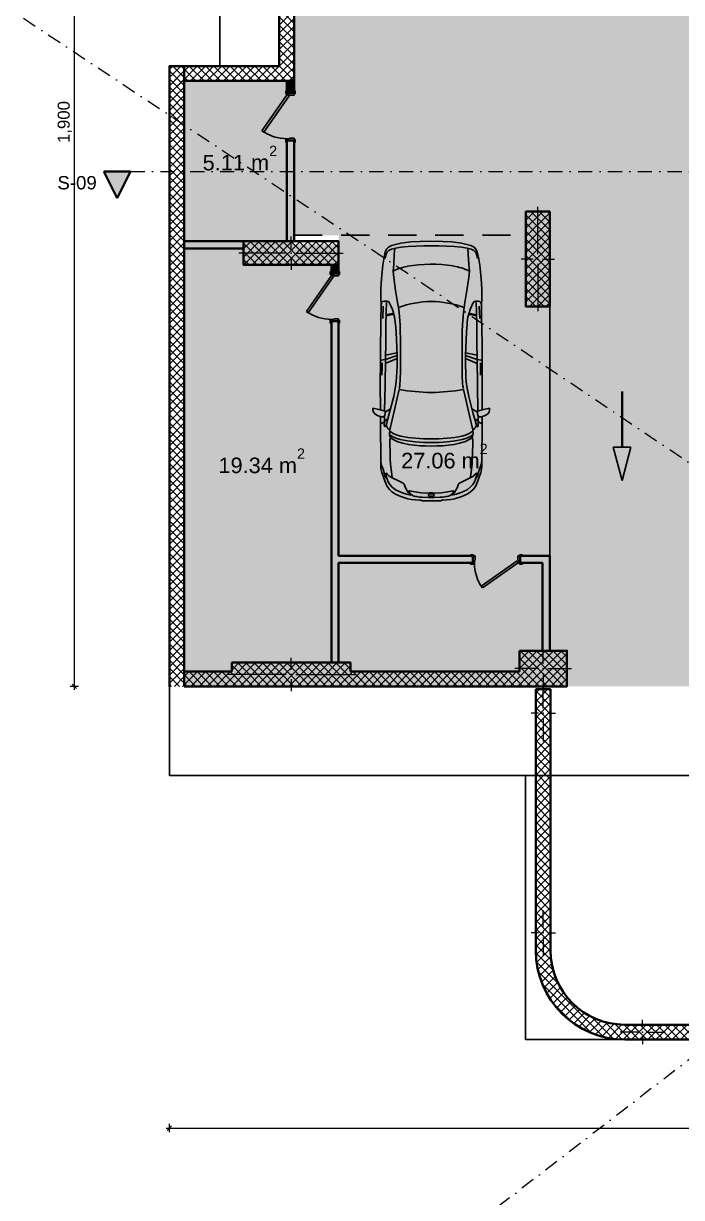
# Model space of a CAD drawing. Header units: millimetres. Extents: x -7085 to 122800, y -120799 to 121915.
# Drawn here: x -4311 to 6782, y -27612 to -7833 of the extents above; entities that cross this region are included whole.
import ezdxf

# ---------------------------------------------------------------- set-up
doc = ezdxf.new("R2010")
doc.units = ezdxf.units.MM
doc.header["$MEASUREMENT"] = 0
doc.linetypes.add('Dot & Dashed', pattern=[502.708322, 238.125, -132.291667, 0, -132.291655])
doc.linetypes.add('Long Dashed', pattern=[793.749976, 476.249993, -317.499983])
for name, color, linetype in [('A - Dimensionimi', 7, 'Continuous'), ('A - Muret', 7, 'Continuous'), ('A - Pllaka Themel', 7, 'Continuous'), ('A - Shtyllat', 7, 'Continuous'), ('A -Polyline', 7, 'Continuous'), ('A1 - Bodrumi -1', 7, 'Continuous'), ('Marker - Section', 7, 'Continuous')]:
    doc.layers.add(name, color=color, linetype=linetype)
for name, color, linetype, lineweight in [('A - Dimensionimi_Pen_No__1', 7, 'Continuous', 13), ('A - Dimensionimi_Pen_No__101', 252, 'Continuous', 13), ('A - Dimensionimi_Pen_No__47', 7, 'Continuous', 25), ('A - Muret_Pen_No__101', 252, 'Continuous', 13), ('A - Muret_Pen_No__7', 7, 'Continuous', 35), ('A - Pllaka Themel_Pen_No__42', 8, 'Continuous', 25), ('A - Shtyllat_Pen_No__1', 7, 'Continuous', 13), ('A - Shtyllat_Pen_No__7', 7, 'Continuous', 35), ('A -Polyline_Pen_No__42', 8, 'Continuous', 25), ('A1 - Bodrumi -1_Pen_No__42', 8, 'Continuous', 25), ('ARCHICAD Doors_Pen_No__42', 8, 'Continuous', 25), ('Interior - Furniture _Pen_No__42', 8, 'Continuous', 25)]:
    doc.layers.add(name, color=color, linetype=linetype, lineweight=lineweight)
for name, color, linetype, lineweight, true_color in [('A - Fill Zone_Pen_No__102', 7, 'Continuous', 13, 0xcccccc), ('A - Fill Zone_Pen_No__156', 7, 'Continuous', 20, 0x54689e), ('A - Fill Zone_Pen_No__176', 7, 'Continuous', 15, 0x93a0c6), ('A - Muret_Pen_No__102', 7, 'Continuous', 13, 0xcccccc), ('A - Parcelat_Pen_No__161', 7, 'Continuous', 13, 0x6a6a6a), ('A -Polyline_Pen_No__48', 7, 'Continuous', 25, 0xa80f02), ('A -Polyline_Pen_No__8', 7, 'Continuous', 35, 0xa80f02), ('Marker - Section_Pen_No__25', 7, 'Continuous', 35, 0x40a5ff), ('Marker - Section_Pen_No__85', 7, 'Continuous', 20, 0x80c2ff)]:
    doc.layers.add(name, color=color, linetype=linetype, lineweight=lineweight, true_color=true_color)
doc.styles.add('GENERATED_STYLE_1', font='')
doc.styles.add('GENERATED_STYLE_2', font='')
doc.styles.get('GENERATED_STYLE_1').set_extended_font_data('Arial')
doc.styles.get('GENERATED_STYLE_2').set_extended_font_data('Arial', bold=True)
doc.dimstyles.new('GENERATED_STYLE__1', dxfattribs={"dimtxt": 202.500004, "dimasz": 71.25, "dimexe": 0.18, "dimexo": 100000, "dimgap": 0.09, "dimtad": 1, "dimtih": 1, "dimtoh": 1, "dimdec": 0, "dimlfac": 0.1, "dimzin": 0, "dimdsep": 46, "dimtxsty": 'GENERATED_STYLE_1', "dimblk": 'ARROWHEAD_6', "dimblk1": 'ARROWHEAD_6', "dimblk2": 'ARROWHEAD_6', "dimcen": 0.09, "dimclrd": 252, "dimclre": 252, "dimclrt": 7, "dimadec": 0, "dimazin": 0, "dimtfac": 1, "dimtdec": 4, "dimtmove": 0, "dimatfit": 3, "dimfxl": 0, "dimtolj": 1, "dimtzin": 0, "dimarcsym": 0})
doc.dimstyles.new('GENERATED_STYLE__2', dxfattribs={"dimtxt": 202.500004, "dimasz": 71.25, "dimexe": 0.18, "dimexo": 100000, "dimgap": 0.09, "dimtad": 1, "dimdec": 0, "dimlfac": 0.1, "dimzin": 0, "dimdsep": 46, "dimtxsty": 'GENERATED_STYLE_1', "dimblk": 'ARROWHEAD_6', "dimblk1": 'ARROWHEAD_6', "dimblk2": 'ARROWHEAD_6', "dimcen": 0.09, "dimclrd": 252, "dimclre": 252, "dimclrt": 7, "dimadec": 0, "dimazin": 0, "dimtfac": 1, "dimtdec": 4, "dimtmove": 0, "dimatfit": 3, "dimfxl": 0, "dimtolj": 1, "dimtzin": 0, "dimarcsym": 0})
pattern_1 = [(45, (0, 0), (-68.9429, 68.9429), []), (135, (0, 0), (68.9429, 68.9429), [])]

# ---------------------------------------------------------------- blocks, each defined once
blk = doc.blocks.new('Slab_1', base_point=(-1850, -20501))
at = {"layer": 'A - Pllaka Themel_Pen_No__42', "color": 8, "linetype": 'Continuous', "lineweight": 25, "flags": 128}
blk.add_lwpolyline([(-1850, -20501), (27400, -20501), (27400, 1500), (-1000, 1500), (-1000, -8551), (-1850, -8551)], close=True, dxfattribs=at)
blk = doc.blocks.new('Slab_3', base_point=(4150, -24950))
at = {"layer": 'A1 - Bodrumi -1_Pen_No__42', "color": 8, "linetype": 'Continuous', "lineweight": 25, "flags": 128}
blk.add_lwpolyline([(4150, -24950), (27400, -24951), (27400, -20501), (4150, -20501)], close=True, dxfattribs=at)
blk = doc.blocks.new('Wall_1', base_point=(-1850, -8551))
at = {"layer": 'A - Muret_Pen_No__101', "linetype": 'Continuous', "lineweight": 13}
h = blk.add_hatch(dxfattribs=at)
h.set_pattern_fill('Concrete_Block', color=252, style=0, pattern_type=2)
h.set_pattern_definition(pattern_1)
h.paths.add_polyline_path([(-1850, -8551), (-1850, -19001), (-1600, -19001), (-1600, -8801)])
at = {"layer": 'A - Muret_Pen_No__7', "color": 7, "linetype": 'Continuous', "lineweight": 35, "flags": 128}
for points in [[(-1850, -8551), (-1850, -19001)], [(-1600, -19001), (-1600, -8801)]]:
    blk.add_lwpolyline(points, dxfattribs=at)
blk = doc.blocks.new('Wall_15', base_point=(0, 0))
at = {"layer": 'A - Muret_Pen_No__101', "linetype": 'Continuous', "lineweight": 13}
h = blk.add_hatch(dxfattribs=at)
h.set_pattern_fill('Concrete_Block', color=252, style=0, pattern_type=2)
h.set_pattern_definition(pattern_1)
h.paths.add_polyline_path([(0, -4900), (250, -4900), (250, -2200), (0, -2200)])
h = blk.add_hatch(dxfattribs=at)
h.set_pattern_fill('Concrete_Block', color=252, style=0, pattern_type=2)
h.set_pattern_definition(pattern_1)
h.paths.add_polyline_path([(0, -8551), (250, -8801), (250, -6900), (0, -6900)])
at = {"layer": 'A - Muret_Pen_No__7', "color": 7, "linetype": 'Continuous', "lineweight": 35, "flags": 128}
for points in [[(0, -2200), (0, -4900)], [(250, -4900), (250, -2200)], [(0, -6900), (0, -8551)], [(250, -8801), (250, -6900)]]:
    blk.add_lwpolyline(points, dxfattribs=at)
blk = doc.blocks.new('Wall_16', base_point=(0, -8551))
at = {"layer": 'A - Muret_Pen_No__101', "linetype": 'Continuous', "lineweight": 13}
h = blk.add_hatch(dxfattribs=at)
h.set_pattern_fill('Concrete_Block', color=252, style=0, pattern_type=2)
h.set_pattern_definition(pattern_1)
h.paths.add_polyline_path([(0, -8551), (-1850, -8551), (-1600, -8801), (250, -8801)])
at = {"layer": 'A - Muret_Pen_No__7', "color": 7, "linetype": 'Continuous', "lineweight": 35, "flags": 128}
for points in [[(0, -8551), (-1850, -8551)], [(-1600, -8801), (250, -8801)]]:
    blk.add_lwpolyline(points, dxfattribs=at)
blk = doc.blocks.new('Wall_17', base_point=(-1850, -8551))
at = {"layer": 'A - Muret_Pen_No__101', "linetype": 'Continuous', "lineweight": 13}
h = blk.add_hatch(dxfattribs=at)
h.set_pattern_fill('Concrete_Block', color=252, style=0, pattern_type=2)
h.set_pattern_definition(pattern_1)
h.paths.add_polyline_path([(-1850, -8551), (-1850, -19001), (-1600, -19001), (-1600, -8551)])
at = {"layer": 'A - Muret_Pen_No__7', "color": 7, "linetype": 'Continuous', "lineweight": 35, "flags": 128}
for points in [[(-1850, -8551), (-1850, -19001)], [(-1600, -19001), (-1600, -8551)]]:
    blk.add_lwpolyline(points, dxfattribs=at)
blk = doc.blocks.new('Door 22')
at = {"layer": 'ARCHICAD Doors_Pen_No__42', "color": 8, "linetype": 'Continuous', "lineweight": 25}
for p, q in [((-260, 394), (-237, 427)), ((-237, 427), (372, 0)), ((349, -33), (-260, 394)), ((-387, 24), (-437, 24)), ((-437, 24), (-437, 5)), ((-437, 5), (-387, 5)), ((-400, 5), (-437, 5)), ((-400, 5), (-437, 5)), ((-375, 5), (-400, 5)), ((-400, 5), (-400, 0)), ((-400, 0), (-400, 5)), ((-400, 0), (-400, 5)), ((-400, 0), (-375, 0)), ((-372, 0), (-400, 0)), ((-400, 0), (-400, -115)), ((-400, -115), (-400, 0)), ((-400, -115), (-400, 0)), ((-387, 5), (-387, 24)), ((-375, 0), (-375, 5)), ((-372, -40), (-372, 0)), ((372, 0), (349, -33)), ((400, 0), (372, 0)), ((372, 0), (372, -40)), ((400, 5), (375, 5)), ((375, 5), (375, 0)), ((375, 0), (400, 0)), ((437, 24), (387, 24)), ((387, 24), (387, 5)), ((387, 5), (437, 5)), ((400, 0), (400, 5)), ((400, 0), (400, 5)), ((400, 0), (400, 5)), ((400, 5), (437, 5)), ((400, 5), (437, 5)), ((400, -115), (400, 0)), ((400, -115), (400, 0)), ((400, -115), (400, 0)), ((437, 5), (437, 24)), ((-387, -115), (-437, -115)), ((-437, -115), (-437, -134)), ((-400, -115), (-437, -115)), ((-400, -115), (-437, -115)), ((-437, -134), (-387, -134)), ((-400, -115), (-360, -115)), ((-387, -134), (-387, -115)), ((-360, -40), (-372, -40)), ((-360, -115), (-360, -40)), ((372, -40), (360, -40)), ((360, -40), (360, -115)), ((360, -115), (400, -115)), ((437, -115), (387, -115)), ((387, -115), (387, -134)), ((387, -134), (437, -134)), ((400, -115), (437, -115)), ((400, -115), (437, -115)), ((437, -134), (437, -115))]:
    blk.add_line(p, q, dxfattribs=at)
blk.add_arc((372, 0), 744, 145, 180, dxfattribs=at)
blk = doc.blocks.new('Wall_20', base_point=(1000, -16801))
at = {"layer": 'A - Muret_Pen_No__102', "linetype": 'Continuous', "lineweight": 0, "true_color": 0xcccccc}
for points in [[(1000, -16921), (3262, -16921), (3262, -16801), (1000, -16801)], [(4062, -16801), (4062, -16921), (4440, -16921), (4560, -16801)]]:
    blk.add_hatch(color=254, dxfattribs=at).paths.add_polyline_path(points)
at = {"layer": 'A - Muret_Pen_No__7', "color": 7, "linetype": 'Continuous', "lineweight": 35}
for p, q in [((3262, -16801), (3225, -16801)), ((3262, -16801), (3262, -16916)), ((4062, -16801), (4099, -16801)), ((4062, -16801), (4062, -16916)), ((3262, -16921), (3225, -16921)), ((3262, -16916), (3262, -16921)), ((4062, -16916), (4062, -16921)), ((4062, -16921), (4099, -16921))]:
    blk.add_line(p, q, dxfattribs=at)
at = {"layer": 'A - Muret_Pen_No__7', "color": 7, "linetype": 'Continuous', "lineweight": 35, "flags": 128}
for points in [[(3262, -16801), (1000, -16801)], [(4560, -16801), (4062, -16801)], [(1000, -16921), (3262, -16921)], [(4062, -16921), (4440, -16921)]]:
    blk.add_lwpolyline(points, dxfattribs=at)
at = {"layer": 'ARCHICAD Doors_Pen_No__42', "color": 8, "linetype": 'Continuous', "lineweight": 25, "xscale": -1, "zscale": 1000, "rotation": 180}
blk.add_blockref('Door 22', (3662, -16916), dxfattribs=at)
blk = doc.blocks.new('Wall_23', base_point=(1000, -19001))
at = {"layer": 'A - Muret_Pen_No__102', "linetype": 'Continuous', "lineweight": 0, "true_color": 0xcccccc}
for points in [[(880, -11901), (880, -12046), (1000, -12046), (1000, -11901)], [(880, -18601), (1000, -18601), (1000, -12846), (880, -12846)]]:
    blk.add_hatch(color=254, dxfattribs=at).paths.add_polyline_path(points)
at = {"layer": 'A - Muret_Pen_No__7', "color": 7, "linetype": 'Continuous', "lineweight": 35}
for p, q in [((880, -12046), (880, -12009)), ((885, -12046), (880, -12046)), ((1000, -12046), (885, -12046)), ((1000, -12046), (1000, -12009)), ((880, -12846), (880, -12883)), ((885, -12846), (880, -12846)), ((1000, -12846), (885, -12846)), ((1000, -12846), (1000, -12883))]:
    blk.add_line(p, q, dxfattribs=at)
at = {"layer": 'A - Muret_Pen_No__7', "color": 7, "linetype": 'Continuous', "lineweight": 35, "flags": 128}
for points in [[(880, -11901), (880, -12046)], [(1000, -12046), (1000, -11901)], [(880, -12846), (880, -18601)], [(1000, -16801), (1000, -12846)], [(1000, -18601), (1000, -16921)]]:
    blk.add_lwpolyline(points, dxfattribs=at)
at = {"layer": 'ARCHICAD Doors_Pen_No__42', "color": 8, "linetype": 'Continuous', "lineweight": 25, "zscale": 1000, "rotation": 89.99999999999999}
blk.add_blockref('Door 22', (885, -12446), dxfattribs=at)
blk = doc.blocks.new('Wall_24', base_point=(250, -8801))
at = {"layer": 'A - Muret_Pen_No__102', "linetype": 'Continuous', "lineweight": 0, "true_color": 0xcccccc}
for points in [[(130, -8801), (130, -9003), (250, -9003), (250, -8801)], [(130, -11501), (250, -11501), (250, -9803), (130, -9803)]]:
    blk.add_hatch(color=254, dxfattribs=at).paths.add_polyline_path(points)
at = {"layer": 'A - Muret_Pen_No__7', "color": 7, "linetype": 'Continuous', "lineweight": 35}
for p, q in [((130, -9003), (130, -8966)), ((135, -9003), (130, -9003)), ((250, -9003), (135, -9003)), ((250, -9003), (250, -8966)), ((130, -9803), (130, -9840)), ((135, -9803), (130, -9803)), ((250, -9803), (135, -9803)), ((250, -9803), (250, -9840))]:
    blk.add_line(p, q, dxfattribs=at)
at = {"layer": 'A - Muret_Pen_No__7', "color": 7, "linetype": 'Continuous', "lineweight": 35, "flags": 128}
for points in [[(130, -8801), (130, -9003)], [(250, -8801), (130, -8801)], [(250, -9003), (250, -8801)], [(130, -9803), (130, -11501)], [(250, -11501), (250, -9803)]]:
    blk.add_lwpolyline(points, dxfattribs=at)
at = {"layer": 'ARCHICAD Doors_Pen_No__42', "color": 8, "linetype": 'Continuous', "lineweight": 25, "zscale": 1000, "rotation": 89.99999999999999}
blk.add_blockref('Door 22', (135, -9403), dxfattribs=at)
blk = doc.blocks.new('Wall_25', base_point=(4500, -16801))
at = {"layer": 'A - Muret_Pen_No__102', "linetype": 'Continuous', "lineweight": 0, "true_color": 0xcccccc}
blk.add_hatch(color=254, dxfattribs=at).paths.add_polyline_path([(4560, -16801), (4440, -16921), (4440, -18401), (4560, -18401)])
at = {"layer": 'A - Muret_Pen_No__7', "color": 7, "linetype": 'Continuous', "lineweight": 35, "flags": 128}
for points in [[(4560, -18401), (4560, -16801)], [(4440, -16921), (4440, -18401)]]:
    blk.add_lwpolyline(points, dxfattribs=at)
blk = doc.blocks.new('Wall_26', base_point=(-600, -11501))
at = {"layer": 'A - Muret_Pen_No__102', "linetype": 'Continuous', "lineweight": 0, "true_color": 0xcccccc}
blk.add_hatch(color=254, dxfattribs=at).paths.add_polyline_path([(-600, -11501), (-1600, -11501), (-1600, -11621), (-600, -11621)])
at = {"layer": 'A - Muret_Pen_No__7', "color": 7, "linetype": 'Continuous', "lineweight": 35, "flags": 128}
for points in [[(-600, -11501), (-1600, -11501)], [(-1600, -11501), (-1600, -11621)], [(-1600, -11621), (-600, -11621)]]:
    blk.add_lwpolyline(points, dxfattribs=at)
blk = doc.blocks.new('Wall_28', base_point=(4360, -19001))
at = {"layer": 'A - Muret_Pen_No__101', "linetype": 'Continuous', "lineweight": 13}
h = blk.add_hatch(dxfattribs=at)
h.set_pattern_fill('Concrete_Block', color=252, style=0, pattern_type=2)
h.set_pattern_definition(pattern_1)
h.paths.add_polyline_path([(-1600, -18751), (-1600, -19001), (-800, -19001), (-800, -18751)])
h = blk.add_hatch(dxfattribs=at)
h.set_pattern_fill('Concrete_Block', color=252, style=0, pattern_type=2)
h.set_pattern_definition(pattern_1)
h.paths.add_polyline_path([(1200, -18751), (1200, -19001), (4050, -19001), (4050, -18751)])
at = {"layer": 'A - Muret_Pen_No__7', "color": 7, "linetype": 'Continuous', "lineweight": 35, "flags": 128}
for points in [[(-800, -18751), (-1600, -18751)], [(4050, -18751), (1200, -18751)], [(-1600, -19001), (-800, -19001)], [(1200, -19001), (4050, -19001)]]:
    blk.add_lwpolyline(points, dxfattribs=at)
blk = doc.blocks.new('Wall_31', base_point=(4325, -19050))
at = {"layer": 'A - Muret_Pen_No__101', "linetype": 'Continuous', "lineweight": 13}
h = blk.add_hatch(dxfattribs=at)
h.set_pattern_fill('Concrete_Block', color=252, style=0, pattern_type=2)
h.set_pattern_definition(pattern_1)
h.paths.add_polyline_path([(4325, -19850), (4325, -23450), (4325, -23450), (4325, -22850), (4575, -22850), (4575, -19050), (4575, -19850)])
h = blk.add_hatch(dxfattribs=at)
h.set_pattern_fill('Concrete_Block', color=252, style=0, pattern_type=2)
h.set_pattern_definition(pattern_1)
h.paths.add_polyline_path([(4575, -19050), (4325, -19050), (4575, -19050)])
at = {"layer": 'A - Muret_Pen_No__7', "color": 7, "linetype": 'Continuous', "lineweight": 35, "flags": 128}
for points in [[(4575, -19050), (4325, -19050)], [(4575, -22850), (4575, -19050)], [(4325, -19850), (4325, -23450)]]:
    blk.add_lwpolyline(points, dxfattribs=at)
blk = doc.blocks.new('Wall_32', base_point=(5825, -24950))
at = {"layer": 'A - Muret_Pen_No__101', "linetype": 'Continuous', "lineweight": 13}
h = blk.add_hatch(dxfattribs=at)
h.set_pattern_fill('Concrete_Block', color=252, style=0, pattern_type=2)
h.set_pattern_definition(pattern_1)
h.paths.add_polyline_path([(6425, -24950), (9500, -24950), (9500, -24701), (10300, -24701), (10300, -24950), (13075, -24951), (13075, -24701), (13875, -24701), (13875, -24951), (16425, -24951), (16425, -24701), (17225, -24701), (17225, -24951), (22350, -24951), (22350, -24701), (6425, -24700)])
h = blk.add_hatch(dxfattribs=at)
h.set_pattern_fill('Concrete_Block', color=252, style=0, pattern_type=2)
h.set_pattern_definition(pattern_1)
h.paths.add_polyline_path([(23150, -24951), (27050, -24951), (27050, -24951), (26350, -24951), (26350, -24701), (23150, -24701)])
at = {"layer": 'A - Muret_Pen_No__7', "color": 7, "linetype": 'Continuous', "lineweight": 35, "flags": 128}
for points in [[(22350, -24701), (6425, -24700)], [(26350, -24701), (23150, -24701)], [(6425, -24950), (9500, -24950)], [(10300, -24950), (13075, -24951)], [(13875, -24951), (16425, -24951)], [(17225, -24951), (22350, -24951)], [(23150, -24951), (27050, -24951)]]:
    blk.add_lwpolyline(points, dxfattribs=at)
blk = doc.blocks.new('Wall_34', base_point=(4050, -19001))
at = {"layer": 'A - Muret_Pen_No__101', "linetype": 'Continuous', "lineweight": 13}
h = blk.add_hatch(dxfattribs=at)
h.set_pattern_fill('Concrete_Block', color=252, style=0, pattern_type=2)
h.set_pattern_definition(pattern_1)
h.paths.add_polyline_path([(-1600, -18751), (-1600, -19001), (-800, -19001), (-800, -18751)])
h = blk.add_hatch(dxfattribs=at)
h.set_pattern_fill('Concrete_Block', color=252, style=0, pattern_type=2)
h.set_pattern_definition(pattern_1)
h.paths.add_polyline_path([(4050, -18751), (1200, -18751), (1200, -19001), (4050, -19001)])
at = {"layer": 'A - Muret_Pen_No__7', "color": 7, "linetype": 'Continuous', "lineweight": 35, "flags": 128}
for points in [[(-800, -18751), (-1600, -18751)], [(4050, -18751), (1200, -18751)], [(-1600, -19001), (-800, -19001)], [(1200, -19001), (4050, -19001)]]:
    blk.add_lwpolyline(points, dxfattribs=at)
blk = doc.blocks.new('Wall_35', base_point=(4325, -23450))
at = {"layer": 'A - Muret_Pen_No__101', "linetype": 'Continuous', "lineweight": 13}
h = blk.add_hatch(dxfattribs=at)
h.set_pattern_fill('Concrete_Block', color=252, style=0, pattern_type=2)
h.set_pattern_definition(pattern_1)
h.paths.add_polyline_path([(4325, -23450, 0.414214), (5825, -24950), (5825, -24700, -0.414214), (4575, -23450)])
at = {"layer": 'A - Muret_Pen_No__7', "color": 7, "linetype": 'Continuous', "lineweight": 35}
for radius in [1500, 1250]:
    blk.add_arc((5825, -23450), radius, 179.9992, 269.9992, dxfattribs=at)
blk = doc.blocks.new('Column_11', base_point=(200, -11701))
at = {"layer": 'A - Shtyllat', "linetype": 'Continuous', "lineweight": 0, "true_color": 0x000000}
h = blk.add_hatch(dxfattribs=at)
h.set_pattern_fill('Concrete_Block', color=18, style=0, pattern_type=2)
h.set_pattern_definition(pattern_1)
h.paths.add_polyline_path([(-600, -11501), (-600, -11901), (1000, -11901), (1000, -11501)])
at = {"layer": 'A - Shtyllat_Pen_No__1', "color": 7, "linetype": 'Continuous', "lineweight": 13}
for p, q in [((200, -11621), (200, -11421)), ((120, -11701), (-680, -11701)), ((200, -11781), (200, -11981)), ((280, -11701), (1080, -11701))]:
    blk.add_line(p, q, dxfattribs=at)
blk.add_point((200, -11701), dxfattribs=at)
at = {"layer": 'A - Shtyllat_Pen_No__7', "color": 7, "linetype": 'Continuous', "lineweight": 35, "flags": 128}
blk.add_lwpolyline([(-600, -11501), (-600, -11901), (1000, -11901), (1000, -11501)], close=True, dxfattribs=at)
blk = doc.blocks.new('Column_13', base_point=(200, -18801))
at = {"layer": 'A - Shtyllat', "linetype": 'Continuous', "lineweight": 0, "true_color": 0x000000}
h = blk.add_hatch(dxfattribs=at)
h.set_pattern_fill('Concrete_Block', color=18, style=0, pattern_type=2)
h.set_pattern_definition(pattern_1)
h.paths.add_polyline_path([(-800, -18601), (-800, -18751), (1200, -18751), (1200, -18601)])
h = blk.add_hatch(dxfattribs=at)
h.set_pattern_fill('Concrete_Block', color=18, style=0, pattern_type=2)
h.set_pattern_definition(pattern_1)
h.paths.add_polyline_path([(-800, -18751), (-800, -19001), (1200, -19001), (1200, -18751)])
at = {"layer": 'A - Shtyllat_Pen_No__1', "color": 7, "linetype": 'Continuous', "lineweight": 13}
for p, q in [((200, -18721), (200, -18521)), ((120, -18801), (-880, -18801)), ((200, -18881), (200, -19081)), ((280, -18801), (1280, -18801))]:
    blk.add_line(p, q, dxfattribs=at)
blk.add_point((200, -18801), dxfattribs=at)
at = {"layer": 'A - Shtyllat_Pen_No__7', "color": 7, "linetype": 'Continuous', "lineweight": 35, "flags": 128}
for points in [[(-800, -18601), (-800, -18751)], [(1200, -18751), (1200, -18601), (-800, -18601)], [(-800, -19001), (1200, -19001)]]:
    blk.add_lwpolyline(points, dxfattribs=at)
blk = doc.blocks.new('Column_53', base_point=(4360, -11801))
at = {"layer": 'A - Shtyllat', "linetype": 'Continuous', "lineweight": 0, "true_color": 0x000000}
h = blk.add_hatch(dxfattribs=at)
h.set_pattern_fill('Concrete_Block', color=18, style=0, pattern_type=2)
h.set_pattern_definition(pattern_1)
h.paths.add_polyline_path([(4560, -11001), (4160, -11001), (4160, -12601), (4560, -12601)])
at = {"layer": 'A - Shtyllat_Pen_No__1', "color": 7, "linetype": 'Continuous', "lineweight": 13}
for p, q in [((4360, -11721), (4360, -10921)), ((4280, -11801), (4080, -11801)), ((4440, -11801), (4640, -11801)), ((4360, -11881), (4360, -12681))]:
    blk.add_line(p, q, dxfattribs=at)
blk.add_point((4360, -11801), dxfattribs=at)
at = {"layer": 'A - Shtyllat_Pen_No__7', "color": 7, "linetype": 'Continuous', "lineweight": 35, "flags": 128}
blk.add_lwpolyline([(4560, -11001), (4160, -11001), (4160, -12601), (4560, -12601)], close=True, dxfattribs=at)
blk = doc.blocks.new('Column_61', base_point=(4450, -18701))
at = {"layer": 'A - Shtyllat', "linetype": 'Continuous', "lineweight": 0, "true_color": 0x000000}
h = blk.add_hatch(dxfattribs=at)
h.set_pattern_fill('Concrete_Block', color=18, style=0, pattern_type=2)
h.set_pattern_definition(pattern_1)
h.paths.add_polyline_path([(4050, -18401), (4050, -18751), (4360, -18751), (4360, -19001), (4850, -19001), (4850, -18401)])
h = blk.add_hatch(dxfattribs=at)
h.set_pattern_fill('Concrete_Block', color=18, style=0, pattern_type=2)
h.set_pattern_definition(pattern_1)
h.paths.add_polyline_path([(4050, -18751), (4050, -19001), (4360, -19001), (4360, -18751)])
at = {"layer": 'A - Shtyllat_Pen_No__1', "color": 7, "linetype": 'Continuous', "lineweight": 13}
for p, q in [((4450, -18621), (4450, -18321)), ((4370, -18701), (3970, -18701)), ((4450, -18781), (4450, -19081)), ((4530, -18701), (4930, -18701))]:
    blk.add_line(p, q, dxfattribs=at)
blk.add_point((4450, -18701), dxfattribs=at)
at = {"layer": 'A - Shtyllat_Pen_No__7', "color": 7, "linetype": 'Continuous', "lineweight": 35, "flags": 128}
for points in [[(4050, -18401), (4050, -18751)], [(4360, -19001), (4850, -19001), (4850, -18401), (4050, -18401)], [(4050, -19001), (4360, -19001)]]:
    blk.add_lwpolyline(points, dxfattribs=at)
blk = doc.blocks.new('Column_69', base_point=(4450, -23150))
at = {"layer": 'A - Shtyllat', "linetype": 'Continuous', "lineweight": 0, "true_color": 0x000000}
h = blk.add_hatch(dxfattribs=at)
h.set_pattern_fill('Concrete_Block', color=18, style=0, pattern_type=2)
h.set_pattern_definition(pattern_1)
h.paths.add_polyline_path([(4325, -23450), (4575, -23450), (4575, -22850), (4325, -22850)])
h = blk.add_hatch(dxfattribs=at)
h.set_pattern_fill('Concrete_Block', color=18, style=0, pattern_type=2)
h.set_pattern_definition(pattern_1)
h.paths.add_polyline_path([(4575, -23450), (4575, -23450), (4575, -22850), (4575, -22850), (4575, -23450)])
h = blk.add_hatch(dxfattribs=at)
h.set_pattern_fill('Concrete_Block', color=18, style=0, pattern_type=2)
h.set_pattern_definition(pattern_1)
h.paths.add_polyline_path([(4575, -23450), (4325, -23450), (4575, -23450)])
at = {"layer": 'A - Shtyllat_Pen_No__1', "color": 7, "linetype": 'Continuous', "lineweight": 13}
for p, q in [((4450, -23070), (4450, -22770)), ((4370, -23150), (4245, -23150)), ((4450, -23230), (4450, -23530)), ((4530, -23150), (4655, -23150))]:
    blk.add_line(p, q, dxfattribs=at)
blk.add_point((4450, -23150), dxfattribs=at)
at = {"layer": 'A - Shtyllat_Pen_No__7', "color": 7, "linetype": 'Continuous', "lineweight": 35, "flags": 128}
blk.add_lwpolyline([(4575, -23450), (4575, -23450), (4575, -22850), (4575, -22850)], dxfattribs=at)
blk = doc.blocks.new('Column_70', base_point=(4450, -19450))
at = {"layer": 'A - Shtyllat', "linetype": 'Continuous', "lineweight": 0, "true_color": 0x000000}
h = blk.add_hatch(dxfattribs=at)
h.set_pattern_fill('Concrete_Block', color=18, style=0, pattern_type=2)
h.set_pattern_definition(pattern_1)
h.paths.add_polyline_path([(4325, -19850), (4325, -19850), (4325, -19050)])
h = blk.add_hatch(dxfattribs=at)
h.set_pattern_fill('Concrete_Block', color=18, style=0, pattern_type=2)
h.set_pattern_definition(pattern_1)
h.paths.add_polyline_path([(4325, -19850), (4575, -19850), (4575, -19050), (4325, -19050)])
at = {"layer": 'A - Shtyllat_Pen_No__1', "color": 7, "linetype": 'Continuous', "lineweight": 13}
for p, q in [((4450, -19370), (4450, -18970)), ((4370, -19450), (4245, -19450)), ((4450, -19530), (4450, -19930)), ((4530, -19450), (4655, -19450))]:
    blk.add_line(p, q, dxfattribs=at)
blk.add_point((4450, -19450), dxfattribs=at)
at = {"layer": 'A - Shtyllat_Pen_No__7', "color": 7, "linetype": 'Continuous', "lineweight": 35, "flags": 128}
for points in [[(4325, -19050), (4325, -19850)], [(4325, -19850), (4325, -19850)]]:
    blk.add_lwpolyline(points, dxfattribs=at)
blk = doc.blocks.new('Column_71', base_point=(6125, -24825))
at = {"layer": 'A - Shtyllat', "linetype": 'Continuous', "lineweight": 0, "true_color": 0x000000}
h = blk.add_hatch(dxfattribs=at)
h.set_pattern_fill('Concrete_Block', color=18, style=0, pattern_type=2)
h.set_pattern_definition(pattern_1)
h.paths.add_polyline_path([(5825, -24950), (6425, -24950), (6425, -24700), (5825, -24700)])
at = {"layer": 'A - Shtyllat_Pen_No__1', "color": 7, "linetype": 'Continuous', "lineweight": 13}
for p, q in [((6125, -24745), (6125, -24620)), ((6045, -24825), (5745, -24825)), ((6125, -24905), (6125, -25030)), ((6205, -24825), (6505, -24825))]:
    blk.add_line(p, q, dxfattribs=at)
blk.add_point((6125, -24825), dxfattribs=at)
at = {"layer": 'A - Shtyllat_Pen_No__7', "color": 7, "linetype": 'Continuous', "lineweight": 35, "flags": 128}
for points in [[(6425, -24700), (5825, -24700)], [(5825, -24950), (6425, -24950)]]:
    blk.add_lwpolyline(points, dxfattribs=at)
blk = doc.blocks.new('Car 05 22')
at = {"layer": 'Interior - Furniture _Pen_No__42', "color": 8, "linetype": 'Continuous', "lineweight": 25}
for p, q in [((-585, 801), (-706, 776)), ((-483, 817), (-585, 801)), ((-372, 830), (-483, 817)), ((-252, 841), (-372, 830)), ((-168, 845), (-252, 841)), ((-78, 851), (-168, 845)), ((-24, 852), (-78, 851)), ((40, 852), (-24, 852)), ((231, 846), (40, 852)), ((125, 791), (129, 820)), ((126, 744), (125, 791)), ((129, 820), (139, 832)), ((139, 832), (165, 840)), ((165, 840), (195, 844)), ((195, 844), (231, 846)), ((211, 809), (418, 816)), ((400, 848), (231, 846)), ((591, 852), (400, 848)), ((857, 856), (591, 852)), ((1130, 859), (857, 856)), ((1115, 809), (1109, 774)), ((1120, 833), (1115, 809)), ((1121, 838), (1120, 836)), ((1120, 836), (1120, 833)), ((1130, 859), (1121, 838)), ((1536, 860), (1130, 859)), ((1163, 830), (1220, 829)), ((1220, 829), (1370, 831)), ((1958, 858), (1536, 860)), ((1961, 983), (1929, 983)), ((1929, 983), (1958, 858)), ((1958, 858), (1977, 777)), ((1997, 975), (1961, 983)), ((2027, 945), (1997, 975)), ((2055, 898), (2027, 945)), ((2044, 783), (2063, 792)), ((2068, 858), (2055, 898)), ((2063, 792), (2070, 800)), ((2069, 788), (2065, 794)), ((2120, 857), (2068, 858)), ((2075, 836), (2068, 858)), ((2070, 800), (2075, 809)), ((2075, 809), (2075, 836)), ((2193, 856), (2120, 857)), ((2148, 790), (2167, 814)), ((2148, 790), (2206, 792)), ((2167, 814), (2182, 834)), ((2182, 834), (2193, 856)), ((2808, 853), (2193, 856)), ((2206, 792), (2227, 791)), ((2856, 853), (2808, 853)), ((2808, 853), (2877, 843)), ((2891, 853), (2856, 853)), ((2877, 843), (2954, 814)), ((2923, 852), (2891, 853)), ((2904, 833), (2905, 833)), ((2945, 849), (2923, 852)), ((2990, 840), (2945, 849)), ((2954, 814), (3076, 775)), ((3014, 833), (2990, 840)), ((3154, 783), (3014, 833)), ((-815, 668), (-855, 511)), ((-785, 722), (-815, 668)), ((-758, 747), (-785, 722)), ((-768, 602), (-783, 510)), ((-768, 602), (-751, 670)), ((-764, 617), (-666, 624)), ((-706, 776), (-758, 747)), ((-729, 716), (-751, 670)), ((-701, 743), (-729, 716)), ((-665, 761), (-701, 743)), ((-666, 624), (-501, 634)), ((-627, 772), (-665, 761)), ((-595, 778), (-627, 772)), ((-501, 634), (-383, 642)), ((-383, 642), (-274, 631)), ((-274, 631), (-56, 601)), ((-56, 601), (146, 567)), ((327, 762), (125, 756)), ((132, 723), (126, 744)), ((147, 711), (132, 723)), ((171, 697), (147, 711)), ((213, 677), (171, 697)), ((266, 655), (213, 677)), ((319, 636), (266, 655)), ((393, 618), (319, 636)), ((522, 765), (327, 762)), ((339, 683), (330, 634)), ((355, 762), (339, 683)), ((357, 683), (347, 629)), ((373, 763), (357, 683)), ((475, 607), (393, 618)), ((521, 602), (475, 607)), ((570, 597), (521, 602)), ((814, 769), (522, 765)), ((653, 591), (570, 597)), ((1109, 774), (814, 769)), ((1036, 773), (997, 579)), ((1042, 578), (1108, 774)), ((1173, 775), (1090, 578)), ((1109, 774), (1538, 780)), ((1562, 601), (1484, 590)), ((1538, 780), (1975, 786)), ((1730, 634), (1562, 601)), ((2000, 702), (1730, 634)), ((1780, 582), (1953, 621)), ((1939, 686), (1996, 777)), ((1953, 621), (2122, 660)), ((1977, 777), (2020, 777)), ((2000, 702), (2214, 763)), ((2020, 777), (2044, 783)), ((2069, 788), (2148, 790)), ((2107, 732), (2148, 790)), ((2122, 660), (2294, 698)), ((2227, 770), (2214, 763)), ((2214, 763), (2238, 752)), ((2227, 791), (2233, 790)), ((2234, 774), (2227, 770)), ((2233, 790), (2238, 787)), ((2238, 777), (2234, 774)), ((2241, 784), (2238, 787)), ((2238, 777), (2241, 781)), ((2238, 752), (2259, 740)), ((2241, 781), (2241, 784)), ((2259, 740), (2269, 731)), ((2269, 731), (2279, 722)), ((2279, 722), (2294, 698)), ((2294, 698), (2317, 701)), ((2294, 698), (2294, 698)), ((2317, 701), (2346, 703)), ((2355, 640), (2317, 701)), ((2346, 703), (2379, 702)), ((2380, 575), (2355, 640)), ((2410, 649), (2379, 702)), ((2379, 702), (2411, 694)), ((2436, 583), (2410, 649)), ((2411, 694), (2411, 694)), ((2429, 682), (2411, 694)), ((2429, 682), (2457, 700)), ((2429, 682), (2429, 682)), ((2429, 682), (2457, 640)), ((2457, 700), (2535, 698)), ((2457, 640), (2487, 574)), ((2535, 698), (2535, 698)), ((2535, 698), (2673, 696)), ((2673, 696), (2787, 691)), ((2787, 691), (2868, 687)), ((2868, 687), (2960, 679)), ((2960, 679), (2868, 687)), ((2960, 679), (3047, 666)), ((3022, 758), (3024, 762)), ((3024, 754), (3022, 758)), ((3024, 762), (3035, 765)), ((3038, 743), (3024, 754)), ((3035, 765), (3047, 764)), ((3051, 731), (3038, 743)), ((3047, 764), (3061, 763)), ((3047, 666), (3100, 657)), ((3065, 715), (3051, 731)), ((3061, 763), (3090, 757)), ((3077, 698), (3065, 715)), ((3100, 763), (3076, 775)), ((3100, 657), (3077, 698)), ((3090, 757), (3108, 751)), ((3114, 753), (3100, 763)), ((3153, 554), (3100, 657)), ((3108, 751), (3123, 746)), ((3123, 746), (3114, 753)), ((3170, 727), (3123, 746)), ((3236, 748), (3154, 783)), ((3212, 701), (3170, 727)), ((3254, 663), (3212, 701)), ((3269, 728), (3236, 748)), ((3302, 603), (3254, 663)), ((3299, 706), (3269, 728)), ((3337, 663), (3299, 706)), ((3302, 603), (3346, 501)), ((3374, 604), (3337, 663)), ((3418, 513), (3374, 604)), ((-855, 511), (-875, 345)), ((-783, 510), (-795, 391)), ((146, 567), (233, 552)), ((233, 552), (315, 541)), ((315, 541), (384, 535)), ((384, 535), (454, 530)), ((454, 530), (526, 526)), ((526, 526), (628, 522)), ((628, 522), (757, 518)), ((773, 585), (653, 591)), ((757, 518), (1323, 518)), ((907, 580), (773, 585)), ((1042, 578), (907, 580)), ((1228, 578), (1042, 578)), ((1316, 580), (1228, 578)), ((1403, 584), (1316, 580)), ((1323, 518), (1420, 522)), ((1484, 590), (1403, 584)), ((1420, 522), (1467, 524)), ((1467, 524), (1511, 528)), ((1511, 528), (1554, 533)), ((1554, 533), (1597, 541)), ((1597, 541), (1597, 541)), ((1611, 544), (1780, 582)), ((2397, 514), (2380, 575)), ((2419, 396), (2397, 514)), ((2434, 266), (2419, 396)), ((2454, 522), (2436, 583)), ((2478, 401), (2454, 522)), ((2494, 269), (2478, 401)), ((2487, 574), (2492, 562)), ((2492, 562), (2518, 477)), ((2518, 477), (2538, 384)), ((3190, 476), (3153, 554)), ((3199, 467), (3190, 476)), ((3221, 454), (3199, 467)), ((3256, 439), (3221, 454)), ((3288, 425), (3256, 439)), ((3319, 408), (3288, 425)), ((3353, 384), (3319, 408)), ((3346, 501), (3374, 420)), ((3391, 344), (3374, 420)), ((3457, 393), (3418, 513)), ((-875, 345), (-883, 195)), ((-802, 259), (-807, 125)), ((-795, 391), (-802, 259)), ((2442, 132), (2434, 266)), ((2503, 133), (2494, 269)), ((2538, 384), (2551, 286)), ((2551, 286), (2560, 194)), ((3325, 377), (3321, 370)), ((3321, 370), (3321, 362)), ((3321, 362), (3338, 277)), ((3328, 380), (3325, 377)), ((3338, 379), (3328, 380)), ((3364, 358), (3338, 379)), ((3338, 277), (3352, 173)), ((3377, 360), (3353, 384)), ((3397, 316), (3364, 358)), ((3391, 344), (3377, 360)), ((3408, 289), (3397, 316)), ((3408, 289), (3414, 267)), ((3414, 267), (3418, 243)), ((3418, 243), (3424, 201)), ((3424, 201), (3428, 152)), ((3468, 331), (3457, 393)), ((3474, 264), (3468, 331)), ((3478, 200), (3474, 264)), ((3479, 165), (3478, 200)), ((-883, 195), (-885, 0)), ((-885, 0), (-883, -195)), ((-807, 125), (-808, 0)), ((-807, -125), (-808, 0)), ((2444, 0), (2442, 132)), ((2444, 0), (2442, -132)), ((2506, 0), (2503, 133)), ((2560, 194), (2564, 101)), ((2564, 101), (2566, 0)), ((2564, -101), (2566, 0)), ((3352, 173), (3358, 76)), ((3354, 28), (3358, 76)), ((3354, 28), (3354, -1)), ((3354, -28), (3354, 1)), ((3371, 12), (3370, -1)), ((3371, -12), (3370, 1)), ((3372, 24), (3371, 12)), ((3376, 39), (3372, 24)), ((3382, 47), (3376, 39)), ((3386, 48), (3382, 47)), ((3386, 48), (3394, 48)), ((3399, 47), (3394, 48)), ((3404, 39), (3399, 47)), ((3404, 39), (3408, 24)), ((3408, 24), (3410, 8)), ((3410, 8), (3410, 0)), ((3432, 40), (3428, 152)), ((3432, 57), (3432, 57)), ((3432, 0), (3432, 40)), ((3432, 0), (3432, -40)), ((3490, 165), (3479, 165)), ((3490, -165), (3490, 165)), ((-883, -195), (-875, -345)), ((-802, -259), (-807, -125)), ((2442, -132), (2434, -266)), ((2503, -133), (2494, -269)), ((2506, 0), (2503, -133)), ((2551, -286), (2560, -194)), ((2560, -194), (2564, -101)), ((3338, -277), (3352, -173)), ((3352, -173), (3358, -76)), ((3354, -28), (3358, -76)), ((3372, -24), (3371, -12)), ((3376, -39), (3372, -24)), ((3382, -47), (3376, -39)), ((3386, -48), (3382, -47)), ((3386, -48), (3394, -48)), ((3399, -47), (3394, -48)), ((3404, -39), (3399, -47)), ((3404, -39), (3408, -24)), ((3408, -24), (3410, -8)), ((3410, -8), (3410, 0)), ((3424, -201), (3428, -152)), ((3432, -40), (3428, -152)), ((3432, -57), (3432, -57)), ((3478, -200), (3479, -165)), ((3479, -165), (3490, -165)), ((-875, -345), (-855, -511)), ((-795, -391), (-802, -259)), ((-783, -510), (-795, -391)), ((2434, -266), (2419, -396)), ((2494, -269), (2478, -401)), ((2518, -477), (2538, -384)), ((2538, -384), (2551, -286)), ((3353, -384), (3319, -408)), ((3321, -362), (3338, -277)), ((3321, -370), (3321, -362)), ((3325, -377), (3321, -370)), ((3328, -380), (3325, -377)), ((3338, -379), (3328, -380)), ((3364, -358), (3338, -379)), ((3377, -360), (3353, -384)), ((3397, -316), (3364, -358)), ((3391, -344), (3374, -420)), ((3391, -344), (3377, -360)), ((3408, -289), (3397, -316)), ((3408, -289), (3414, -267)), ((3414, -267), (3418, -243)), ((3418, -243), (3424, -201)), ((3418, -513), (3457, -393)), ((3457, -393), (3468, -331)), ((3468, -331), (3474, -264)), ((3474, -264), (3478, -200)), ((-855, -511), (-815, -668)), ((-768, -602), (-783, -510)), ((-56, -601), (146, -567)), ((146, -567), (233, -552)), ((233, -552), (315, -541)), ((315, -541), (384, -535)), ((384, -535), (454, -530)), ((454, -530), (526, -526)), ((526, -526), (628, -522)), ((653, -591), (570, -597)), ((628, -522), (757, -518)), ((773, -585), (653, -591)), ((757, -518), (1323, -518)), ((907, -580), (773, -585)), ((1042, -578), (907, -580)), ((1036, -773), (997, -579)), ((1042, -578), (1108, -774)), ((1228, -578), (1042, -578)), ((1173, -775), (1090, -578)), ((1316, -580), (1228, -578)), ((1403, -584), (1316, -580)), ((1323, -518), (1420, -522)), ((1484, -590), (1403, -584)), ((1420, -522), (1467, -524)), ((1467, -524), (1511, -528)), ((1562, -601), (1484, -590)), ((1511, -528), (1554, -533)), ((1554, -533), (1597, -541)), ((1597, -541), (1597, -541)), ((1611, -544), (1780, -582)), ((1780, -582), (1953, -621)), ((2380, -575), (2355, -640)), ((2397, -514), (2380, -575)), ((2419, -396), (2397, -514)), ((2436, -583), (2410, -649)), ((2454, -522), (2436, -583)), ((2478, -401), (2454, -522)), ((2457, -640), (2487, -574)), ((2487, -574), (2492, -562)), ((2492, -562), (2518, -477)), ((3153, -554), (3100, -657)), ((3190, -476), (3153, -554)), ((3199, -467), (3190, -476)), ((3221, -454), (3199, -467)), ((3256, -439), (3221, -454)), ((3288, -425), (3256, -439)), ((3319, -408), (3288, -425)), ((3302, -603), (3346, -501)), ((3346, -501), (3374, -420)), ((3374, -604), (3418, -513)), ((-815, -668), (-785, -722)), ((-785, -722), (-758, -747)), ((-768, -602), (-751, -670)), ((-764, -617), (-666, -624)), ((-758, -747), (-706, -776)), ((-729, -716), (-751, -670)), ((-701, -743), (-729, -716)), ((-706, -776), (-585, -801)), ((-665, -761), (-701, -743)), ((-666, -624), (-501, -634)), ((-627, -772), (-665, -761)), ((-595, -778), (-627, -772)), ((-501, -634), (-383, -642)), ((-383, -642), (-274, -631)), ((-274, -631), (-56, -601)), ((126, -744), (125, -791)), ((327, -762), (125, -756)), ((132, -723), (126, -744)), ((147, -711), (132, -723)), ((171, -697), (147, -711)), ((213, -677), (171, -697)), ((266, -655), (213, -677)), ((319, -636), (266, -655)), ((393, -618), (319, -636)), ((522, -765), (327, -762)), ((339, -683), (330, -634)), ((355, -762), (339, -683)), ((357, -683), (347, -629)), ((373, -763), (357, -683)), ((475, -607), (393, -618)), ((521, -602), (475, -607)), ((570, -597), (521, -602)), ((814, -769), (522, -765)), ((1109, -774), (814, -769)), ((1109, -774), (1538, -780)), ((1115, -809), (1109, -774)), ((1538, -780), (1975, -786)), ((1730, -634), (1562, -601)), ((2000, -702), (1730, -634)), ((1939, -686), (1996, -777)), ((1953, -621), (2122, -660)), ((1958, -858), (1977, -777)), ((1977, -777), (2020, -777)), ((2000, -702), (2214, -763)), ((2020, -777), (2044, -783)), ((2044, -783), (2063, -792)), ((2069, -788), (2065, -794)), ((2069, -788), (2148, -790)), ((2107, -732), (2148, -790)), ((2122, -660), (2294, -698)), ((2148, -790), (2167, -814)), ((2148, -790), (2206, -792)), ((2206, -792), (2227, -791)), ((2214, -763), (2238, -752)), ((2227, -770), (2214, -763)), ((2234, -774), (2227, -770)), ((2227, -791), (2233, -790)), ((2233, -790), (2238, -787)), ((2238, -777), (2234, -774)), ((2238, -752), (2259, -740)), ((2238, -777), (2241, -781)), ((2241, -784), (2238, -787)), ((2241, -781), (2241, -784)), ((2259, -740), (2269, -731)), ((2269, -731), (2279, -722)), ((2279, -722), (2294, -698)), ((2294, -698), (2317, -701)), ((2294, -698), (2294, -698)), ((2355, -640), (2317, -701)), ((2317, -701), (2346, -703)), ((2346, -703), (2379, -702)), ((2410, -649), (2379, -702)), ((2379, -702), (2411, -694)), ((2429, -682), (2411, -694)), ((2411, -694), (2411, -694)), ((2429, -682), (2457, -640)), ((2429, -682), (2429, -682)), ((2429, -682), (2457, -700)), ((2457, -700), (2535, -698)), ((2535, -698), (2673, -696)), ((2535, -698), (2535, -698)), ((2673, -696), (2787, -691)), ((2787, -691), (2868, -687)), ((2868, -687), (2960, -679)), ((2960, -679), (2868, -687)), ((2954, -814), (3076, -775)), ((2960, -679), (3047, -666)), ((3014, -833), (3154, -783)), ((3024, -754), (3022, -758)), ((3022, -758), (3024, -762)), ((3038, -743), (3024, -754)), ((3024, -762), (3035, -765)), ((3035, -765), (3047, -764)), ((3051, -731), (3038, -743)), ((3047, -666), (3100, -657)), ((3047, -764), (3061, -763)), ((3065, -715), (3051, -731)), ((3061, -763), (3090, -757)), ((3077, -698), (3065, -715)), ((3100, -763), (3076, -775)), ((3100, -657), (3077, -698)), ((3090, -757), (3108, -751)), ((3114, -753), (3100, -763)), ((3108, -751), (3123, -746)), ((3123, -746), (3114, -753)), ((3170, -727), (3123, -746)), ((3154, -783), (3236, -748)), ((3212, -701), (3170, -727)), ((3254, -663), (3212, -701)), ((3236, -748), (3269, -728)), ((3302, -603), (3254, -663)), ((3269, -728), (3299, -706)), ((3299, -706), (3337, -663)), ((3337, -663), (3374, -604)), ((-585, -801), (-483, -817)), ((-483, -817), (-372, -830)), ((-372, -830), (-252, -841)), ((-252, -841), (-168, -845)), ((-168, -845), (-78, -851)), ((-78, -851), (-24, -852)), ((-24, -852), (40, -852)), ((40, -852), (231, -846)), ((125, -791), (129, -820)), ((129, -820), (139, -832)), ((139, -832), (165, -840)), ((165, -840), (195, -844)), ((195, -844), (231, -846)), ((211, -809), (418, -816)), ((231, -846), (400, -848)), ((400, -848), (591, -852)), ((591, -852), (857, -856)), ((857, -856), (1130, -859)), ((1120, -833), (1115, -809)), ((1120, -836), (1120, -833)), ((1121, -838), (1120, -836)), ((1130, -859), (1121, -838)), ((1130, -859), (1536, -860)), ((1163, -830), (1220, -829)), ((1220, -829), (1370, -831)), ((1536, -860), (1958, -858)), ((1958, -858), (1929, -983)), ((1929, -983), (1961, -983)), ((1961, -983), (1997, -975)), ((1997, -975), (2027, -945)), ((2027, -945), (2055, -898)), ((2055, -898), (2068, -858)), ((2063, -792), (2070, -800)), ((2075, -836), (2068, -858)), ((2068, -858), (2120, -857)), ((2070, -800), (2075, -809)), ((2075, -809), (2075, -836)), ((2120, -857), (2193, -856)), ((2167, -814), (2182, -834)), ((2182, -834), (2193, -856)), ((2193, -856), (2808, -853)), ((2808, -853), (2877, -843)), ((2808, -853), (2856, -853)), ((2856, -853), (2891, -853)), ((2877, -843), (2954, -814)), ((2891, -853), (2923, -852)), ((2923, -852), (2945, -849)), ((2945, -849), (2990, -840)), ((2990, -840), (3014, -833))]:
    blk.add_line(p, q, dxfattribs=at)
for centre, radius, start, end in [((493, 218), 973, 154.1545, 170.9117), ((1650, 0), 1520, 158.6992, 201.3008), ((-1245, 0), 2907, 349.2142, 10.7858), ((1856, -2), 2354, 170.8804, 189.9223), ((493, -218), 973, 191.2305, 205.8455)]:
    blk.add_arc(centre, radius, start, end, dxfattribs=at)
blk = doc.blocks.new('Polyline_14', base_point=(5779, -14031))
at = {"layer": 'A -Polyline_Pen_No__48', "linetype": 'Continuous', "lineweight": 25, "true_color": 0xa80f02}
blk.add_hatch(color=14, dxfattribs=at).paths.add_polyline_path([(5779, -15531), (5929, -14971), (5629, -14971)])
at = {"layer": 'A -Polyline_Pen_No__48', "color": 14, "linetype": 'Continuous', "lineweight": 25, "true_color": 0xa80f02}
for p, q in [((5779, -15531), (5629, -14971)), ((5629, -14971), (5929, -14971)), ((5779, -15531), (5929, -14971))]:
    blk.add_line(p, q, dxfattribs=at)
at = {"layer": 'A -Polyline_Pen_No__8', "color": 14, "linetype": 'Continuous', "lineweight": 35, "true_color": 0xa80f02, "flags": 128}
blk.add_lwpolyline([(5779, -14031), (5779, -14971)], dxfattribs=at)
blk = doc.blocks.new('*D157')
at = {"layer": 'A - Dimensionimi_Pen_No__101', "color": 252, "linetype": 'Continuous', "lineweight": 13}
for p, q in [((-3383, 0), (-3523, 0)), ((-3453, 0), (-3453, 56)), ((-3453, -19001), (-3453, 0)), ((-3383, -19001), (-3523, -19001)), ((-3453, -19057), (-3453, -19001))]:
    blk.add_line(p, q, dxfattribs=at)
at = {"layer": 'A - Dimensionimi_Pen_No__47', "color": 7, "linetype": 'Continuous', "lineweight": 25}
for p, q in [((-3416, -37), (-3491, 38)), ((-3491, -18963), (-3416, -19038))]:
    blk.add_line(p, q, dxfattribs=at)
at = {"layer": 'A - Dimensionimi_Pen_No__1', "color": 7, "lineweight": 13, "insert": (-3494, -9847), "char_height": 202.5, "attachment_point": 7, "rotation": 90, "style": 'GENERATED_STYLE_1'}
blk.add_mtext('\\A1;{\\pql;\\fArial|b0|i0|c0|p34;1,900}', dxfattribs=at)
blk = doc.blocks.new('ARROWHEAD_6')
at = {"color": 0, "linetype": 'Continuous', "lineweight": 0}
for p, q in [((0, 0), (-1, 0)), ((-0.5, -0.5), (0.5, 0.5))]:
    blk.add_line(p, q, dxfattribs=at)
blk = doc.blocks.new('*D158')
at = {"layer": 'A - Dimensionimi_Pen_No__101', "color": 252, "linetype": 'Continuous', "lineweight": 13}
for p, q in [((-1906, -26443), (-1850, -26443)), ((-1850, -26513), (-1850, -26373)), ((-1850, -26443), (52100, -26443)), ((52100, -26513), (52100, -26373)), ((52100, -26443), (52156, -26443))]:
    blk.add_line(p, q, dxfattribs=at)
at = {"layer": 'A - Dimensionimi_Pen_No__47', "color": 7, "linetype": 'Continuous', "lineweight": 25}
for p, q in [((-1813, -26406), (-1888, -26481)), ((52062, -26481), (52137, -26406))]:
    blk.add_line(p, q, dxfattribs=at)
at = {"layer": 'A - Dimensionimi_Pen_No__1', "color": 7, "lineweight": 13, "insert": (24779, -26403), "char_height": 202.5, "attachment_point": 7, "style": 'GENERATED_STYLE_1'}
blk.add_mtext('\\A1;{\\pql;\\fArial|b0|i0|c0|p34;5,395}', dxfattribs=at)
blk = doc.blocks.new('Cutting Plane_1', base_point=(-2729, -10325))
at = {"layer": 'Marker - Section_Pen_No__25', "linetype": 'Continuous', "lineweight": 35, "true_color": 0x40a5ff}
blk.add_hatch(color=161, dxfattribs=at).paths.add_polyline_path([(-2954, -10325), (-2504, -10325), (-2729, -10775)])
at = {"layer": 'Marker - Section_Pen_No__25', "color": 161, "linetype": 'Continuous', "lineweight": 35, "true_color": 0x40a5ff}
for p, q in [((-2729, -10775), (-2954, -10325)), ((-2954, -10325), (-2504, -10325)), ((-2504, -10325), (-2729, -10775))]:
    blk.add_line(p, q, dxfattribs=at)
at = {"layer": 'Marker - Section_Pen_No__85', "color": 151, "linetype": 'Dot & Dashed', "lineweight": 20, "true_color": 0x80c2ff}
blk.add_line((-2504, -10325), (75513, -10325), dxfattribs=at)
at = {"layer": 'Marker - Section_Pen_No__25', "color": 161, "lineweight": 35, "true_color": 0x40a5ff, "insert": (-3739, -10631), "char_height": 225, "attachment_point": 7, "style": 'GENERATED_STYLE_1'}
blk.add_mtext('\\A1;{\\pql;\\pt0;\\fArial|b0|i0|c0|p34;S-09}', dxfattribs=at)

msp = doc.modelspace()

# ---------------------------------------------------------------- hatches: boundary and pattern name
at = {"layer": 'A - Fill Zone_Pen_No__102', "linetype": 'Continuous', "lineweight": 0, "true_color": 0xf2f2f2}
for points in [[(-1600, -11560.8), (250, -11560.8), (250, -11400.8), (250, -8800.8), (-1600, -8800.8)], [(1000, -19000.8), (4560, -19000.8), (4560, -11400.8), (1000, -11400.8)], [(-1600, -11560.8), (-1600, -19000.8), (1000, -19000.8), (1000, -11560.8)]]:
    msp.add_hatch(color=7, dxfattribs=at).paths.add_polyline_path(points)
at = {"layer": 'A - Fill Zone_Pen_No__176', "linetype": 'Continuous', "lineweight": 0, "true_color": 0x242831}
msp.add_hatch(color=250, dxfattribs=at).paths.add_polyline_path([(27400, -11400.8), (18775, -11400.8), (18775, -14625.8), (16825, -14625.8), (16825, -19000.8), (13475, -19000.8), (13475, -13725.8), (11725, -13725.8), (11725, -11400.8), (9500, -11400.8), (9500, -19000.8), (4560, -19000.8), (4560, -11400.8), (250, -11400.8), (250, -6200), (27400, -6200)])

# ---------------------------------------------------------------- linework, layer by layer
at = {"layer": 'A - Parcelat_Pen_No__161', "color": 251, "linetype": 'Dot & Dashed', "lineweight": 13, "true_color": 0x6a6a6a}
for points in [[(-4310.5, -7744.3), (2410.2, -12205.4)], [(2410.2, -12205.4), (10992.1, -17977.9)], [(10655.6, -22403.6), (-494.8, -30987.3)]]:
    msp.add_lwpolyline(points, dxfattribs=at)
at = {"layer": 'A -Polyline_Pen_No__42', "color": 8, "linetype": 'Long Dashed', "lineweight": 25}
msp.add_lwpolyline([(250, -11400.8), (4160, -11400.8)], dxfattribs=at)
at = {"layer": 'A -Polyline_Pen_No__42', "color": 8, "linetype": 'Continuous', "lineweight": 25}
msp.add_lwpolyline([(4560, -16800.8), (4560, -12600.8)], dxfattribs=at)

# ---------------------------------------------------------------- block references
at = {"layer": 'A - Muret', "color": 7, "lineweight": 35}
for name, p in [('Wall_15', (0, 0)), ('Wall_1', (-1850, -8550.8)), ('Wall_16', (0, -8550.8)), ('Wall_17', (-1850, -8550.8)), ('Wall_24', (250, -8800.8)), ('Wall_26', (-600, -11500.8)), ('Wall_23', (1000, -19000.8)), ('Wall_20', (1000, -16800.8)), ('Wall_25', (4500, -16800.8)), ('Wall_28', (4360, -19000.8)), ('Wall_34', (4050, -19000.8)), ('Wall_31', (4324.9, -19050.1)), ('Wall_35', (4324.9, -23450.4)), ('Wall_32', (5824.9, -24950.4))]:
    msp.add_blockref(name, p, dxfattribs=at)
at = {"layer": 'A - Pllaka Themel', "color": 8, "linetype": 'Continuous', "lineweight": 25}
msp.add_blockref('Slab_1', (-1850, -20500.8), dxfattribs=at)
at = {"layer": 'A - Shtyllat', "color": 7, "lineweight": 35}
for name, p in [('Column_53', (4360, -11800.8)), ('Column_11', (200, -11700.8)), ('Column_61', (4450, -18700.8)), ('Column_13', (200, -18800.8)), ('Column_70', (4449.9, -19450.1)), ('Column_69', (4449.9, -23150.4)), ('Column_71', (6124.9, -24825.4))]:
    msp.add_blockref(name, p, dxfattribs=at)
at = {"layer": 'A -Polyline', "color": 14, "linetype": 'Continuous', "lineweight": 35, "true_color": 0xa80f02}
msp.add_blockref('Polyline_14', (5779.2, -14031.3), dxfattribs=at)
at = {"layer": 'A1 - Bodrumi -1', "color": 8, "linetype": 'Continuous', "lineweight": 25}
msp.add_blockref('Slab_3', (4149.9, -24950.4), dxfattribs=at)
at = {"layer": 'Interior - Furniture _Pen_No__42', "color": 8, "linetype": 'Continuous', "lineweight": 25, "zscale": 1000, "rotation": 270}
msp.add_blockref('Car 05 22', (2563.9, -12386.2), dxfattribs=at)
at = {"layer": 'Marker - Section', "color": 151, "lineweight": 20, "true_color": 0x80c2ff}
msp.add_blockref('Cutting Plane_1', (-2729, -10324.9), dxfattribs=at)

# ---------------------------------------------------------------- texts
at = {"layer": 'A - Fill Zone_Pen_No__156', "color": 165, "lineweight": 20, "true_color": 0x54689e, "char_height": 262.5, "attachment_point": 7, "style": 'GENERATED_STYLE_2'}
for s, insert in [('{\\fArial|b0|i0|c0|p34;5.11 m{\\H0.66x;\\S2^  ;}}', (-1290.3, -10312.1)), ('{\\fArial|b0|i0|c0|p34;19.34 m{\\H0.66x;\\S2^  ;}}', (-1024.5, -15412.1)), ('{\\fArial|b0|i0|c0|p34;27.06 m{\\H0.66x;\\S2^  ;}}', (2055.5, -15332.1))]:
    msp.add_mtext(s, dxfattribs=dict(at, insert=insert))

# ---------------------------------------------------------------- dimensions: what is measured, and where the dimension line sits
at = {"layer": 'A - Dimensionimi', "color": 252, "linetype": 'Continuous', "lineweight": 13}
dim = msp.add_linear_dim(base=(-3453.2, 0), p1=(-1850, -19000.8), p2=(0, 0), angle=90, dimstyle='GENERATED_STYLE__2', dxfattribs=at)
dim.commit()
dim.dimension.update_dxf_attribs({"geometry": '*D157', "text_midpoint": (-3594.9, -9506.4), "dimtype": 160, "text_rotation": 90})
dim = msp.add_linear_dim(base=(52100, -26443.2), p1=(-1850, -20500.8), p2=(52100, -19000.8), dimstyle='GENERATED_STYLE__1', dxfattribs=at)
dim.commit()
dim.dimension.update_dxf_attribs({"geometry": '*D158', "text_midpoint": (25119, -26301.4), "dimtype": 160})

doc.saveas('drawing.dxf')
